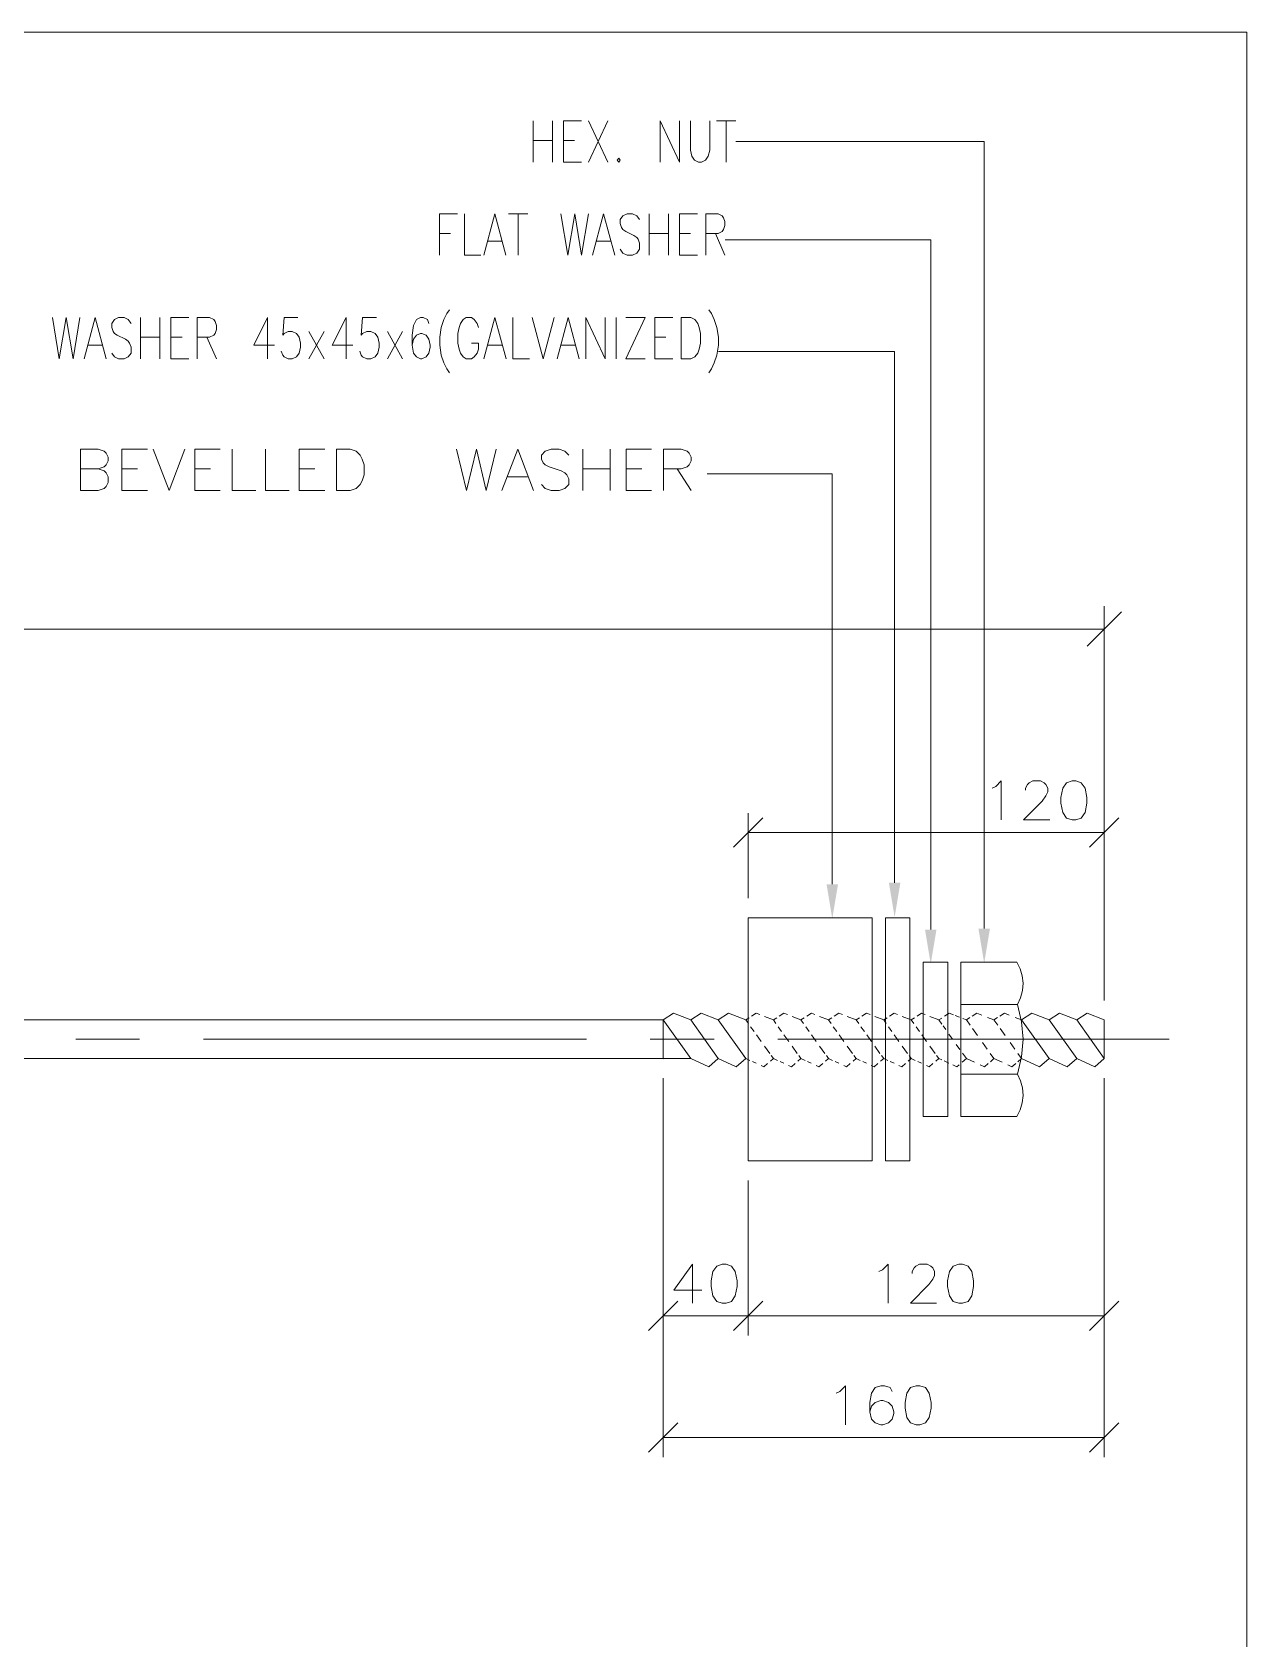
# Model space of a CAD drawing. Header units: millimetres. Extents: x 2 to 579, y 1 to 405.
# Drawn here: x 261.9 to 309.4, y 147.2 to 210.2 of the extents above; entities that cross this region are included whole.
import ezdxf

# ---------------------------------------------------------------- set-up
doc = ezdxf.new("R2010")
doc.units = ezdxf.units.MM
doc.linetypes.add('XKITLINE00', pattern=[0])
doc.layers.add('GraphicObject', color=6, linetype='Continuous', lineweight=0)
doc.layers.add('LinkedObject', color=7, linetype='Continuous', lineweight=0)

# ---------------------------------------------------------------- blocks, each defined once
blk = doc.blocks.new('*A3')
at = {"layer": 'GraphicObject', "color": 3, "linetype": 'XKITLINE00', "lineweight": 0}
for p, q in [((309.445, 210.156), (174.886, 210.156)), ((309.445, 71.203), (309.445, 210.156))]:
    blk.add_line(p, q, dxfattribs=at)
blk = doc.blocks.new('*A4')
at = {"layer": 'LinkedObject'}
for points in [[(293.433, 176.769), (293.208, 175.419), (292.983, 176.769)], [(295.875, 176.83), (295.65, 175.48), (295.425, 176.83)], [(299.383, 175.03), (299.158, 173.68), (298.933, 175.03)], [(297.289, 174.99), (297.064, 173.64), (296.839, 174.99)]]:
    blk.add_hatch(color=1, dxfattribs=at).paths.add_polyline_path(points, flags=17)
at = {"layer": 'LinkedObject', "color": 2, "linetype": 'XKITLINE00', "lineweight": 0}
for p, q in [((281.495, 206.682), (281.495, 205.062)), ((282.251, 206.682), (282.251, 205.062)), ((282.683, 205.062), (282.683, 206.682)), ((282.683, 206.682), (283.385, 206.682)), ((284.411, 206.682), (283.655, 205.062)), ((283.655, 206.682), (284.411, 205.062)), ((286.463, 205.062), (286.463, 206.682)), ((286.463, 206.682), (287.219, 205.062)), ((287.219, 205.062), (287.219, 206.682)), ((287.651, 206.682), (287.651, 205.525)), ((288.407, 205.525), (288.407, 206.682)), ((288.677, 206.682), (289.433, 206.682)), ((289.055, 206.682), (289.055, 205.062)), ((281.495, 205.91), (282.251, 205.91)), ((282.683, 205.91), (283.115, 205.91)), ((287.651, 205.525), (287.705, 205.293)), ((287.705, 205.293), (287.813, 205.139)), ((288.245, 205.139), (288.353, 205.293)), ((288.353, 205.293), (288.407, 205.525)), ((283.385, 205.062), (282.683, 205.062)), ((284.843, 205.216), (284.789, 205.139)), ((284.789, 205.139), (284.843, 205.062)), ((284.897, 205.139), (284.843, 205.216)), ((284.843, 205.062), (284.897, 205.139)), ((287.813, 205.139), (287.975, 205.062)), ((287.975, 205.062), (288.083, 205.062)), ((288.083, 205.062), (288.245, 205.139)), ((277.828, 201.42), (277.828, 203.04)), ((277.828, 203.04), (278.53, 203.04)), ((278.8, 203.04), (278.8, 201.42)), ((279.556, 201.42), (279.988, 203.04)), ((279.988, 203.04), (280.42, 201.42)), ((280.528, 203.04), (281.284, 203.04)), ((280.906, 203.04), (280.906, 201.42)), ((282.58, 203.04), (282.85, 201.42)), ((282.85, 201.42), (283.12, 203.04)), ((283.12, 203.04), (283.39, 201.42)), ((283.39, 201.42), (283.66, 203.04)), ((283.822, 201.42), (284.254, 203.04)), ((284.254, 203.04), (284.686, 201.42)), ((284.902, 202.809), (285.01, 202.963)), ((284.902, 202.655), (284.902, 202.809)), ((285.01, 202.963), (285.172, 203.04)), ((285.172, 203.04), (285.388, 203.04)), ((285.388, 203.04), (285.55, 202.963)), ((285.55, 202.963), (285.658, 202.809)), ((286.036, 203.04), (286.036, 201.42)), ((286.792, 203.04), (286.792, 201.42)), ((287.224, 201.42), (287.224, 203.04)), ((287.224, 203.04), (287.926, 203.04)), ((288.25, 201.42), (288.25, 203.04)), ((288.25, 203.04), (288.736, 203.04)), ((288.736, 203.04), (288.898, 202.963)), ((288.898, 202.963), (288.952, 202.886)), ((288.952, 202.886), (289.006, 202.732)), ((289.006, 202.732), (289.006, 202.578)), ((277.828, 202.269), (278.26, 202.269)), ((284.956, 202.5), (284.902, 202.655)), ((285.01, 202.423), (284.956, 202.5)), ((285.118, 202.346), (285.01, 202.423)), ((285.442, 202.192), (285.118, 202.346)), ((285.55, 202.115), (285.442, 202.192)), ((285.604, 202.038), (285.55, 202.115)), ((286.036, 202.269), (286.792, 202.269)), ((287.224, 202.269), (287.656, 202.269)), ((288.736, 202.269), (288.25, 202.269)), ((288.628, 202.269), (289.006, 201.42)), ((288.898, 202.346), (288.736, 202.269)), ((288.952, 202.423), (288.898, 202.346)), ((289.006, 202.578), (288.952, 202.423)), ((279.718, 201.96), (280.258, 201.96)), ((283.984, 201.96), (284.524, 201.96)), ((284.902, 201.652), (285.01, 201.498)), ((285.01, 201.498), (285.172, 201.42)), ((285.388, 201.42), (285.55, 201.498)), ((285.55, 201.498), (285.658, 201.652)), ((285.658, 201.883), (285.604, 202.038)), ((285.658, 201.652), (285.658, 201.883)), ((278.8, 201.42), (279.448, 201.42)), ((285.172, 201.42), (285.388, 201.42)), ((287.926, 201.42), (287.224, 201.42)), ((262.664, 198.971), (262.934, 197.351)), ((262.934, 197.351), (263.204, 198.971)), ((263.204, 198.971), (263.474, 197.351)), ((263.474, 197.351), (263.744, 198.971)), ((263.906, 197.351), (264.338, 198.971)), ((264.338, 198.971), (264.77, 197.351)), ((265.094, 198.893), (265.256, 198.971)), ((265.256, 198.971), (265.472, 198.971)), ((265.472, 198.971), (265.634, 198.893)), ((266.12, 198.971), (266.12, 197.351)), ((266.876, 198.971), (266.876, 197.351)), ((267.308, 197.351), (267.308, 198.971)), ((267.308, 198.971), (268.01, 198.971)), ((268.334, 197.351), (268.334, 198.971)), ((268.334, 198.971), (268.82, 198.971)), ((268.82, 198.971), (268.982, 198.893)), ((271.088, 198.971), (270.548, 197.891)), ((271.088, 197.351), (271.088, 198.971)), ((271.682, 198.276), (271.736, 198.971)), ((271.736, 198.971), (272.276, 198.971)), ((274.166, 198.971), (273.626, 197.891)), ((274.166, 197.351), (274.166, 198.971)), ((274.76, 198.276), (274.814, 198.971)), ((274.814, 198.971), (275.354, 198.971)), ((277.082, 198.971), (276.92, 198.893)), ((277.19, 198.971), (277.082, 198.971)), ((277.352, 198.893), (277.19, 198.971)), ((278, 198.893), (278.108, 199.125)), ((278.108, 199.125), (278.216, 199.279)), ((278.864, 198.971), (278.756, 198.893)), ((279.08, 198.971), (278.864, 198.971)), ((279.188, 198.893), (279.08, 198.971)), ((279.566, 197.351), (279.998, 198.971)), ((279.998, 198.971), (280.43, 197.351)), ((280.7, 198.971), (280.7, 197.351)), ((281.456, 198.971), (281.888, 197.351)), ((281.888, 197.351), (282.32, 198.971)), ((282.428, 197.351), (282.86, 198.971)), ((282.86, 198.971), (283.292, 197.351)), ((283.562, 197.351), (283.562, 198.971)), ((283.562, 198.971), (284.318, 197.351)), ((284.318, 197.351), (284.318, 198.971)), ((284.75, 198.971), (284.75, 197.351)), ((285.128, 198.971), (285.884, 198.971)), ((285.884, 198.971), (285.128, 197.351)), ((286.262, 197.351), (286.262, 198.971)), ((286.262, 198.971), (286.964, 198.971)), ((287.288, 197.351), (287.288, 198.971)), ((287.288, 198.971), (287.666, 198.971)), ((287.666, 198.971), (287.828, 198.893)), ((288.476, 199.125), (288.368, 199.279)), ((288.584, 198.893), (288.476, 199.125)), ((264.986, 198.739), (265.094, 198.893)), ((264.986, 198.585), (264.986, 198.739)), ((265.04, 198.431), (264.986, 198.585)), ((265.094, 198.353), (265.04, 198.431)), ((265.202, 198.276), (265.094, 198.353)), ((265.634, 198.893), (265.742, 198.739)), ((268.982, 198.893), (269.036, 198.816)), ((269.036, 198.353), (268.982, 198.276)), ((269.036, 198.816), (269.09, 198.662)), ((269.09, 198.508), (269.036, 198.353)), ((269.09, 198.662), (269.09, 198.508)), ((271.736, 198.353), (271.682, 198.276)), ((271.898, 198.431), (271.736, 198.353)), ((272.06, 198.431), (271.898, 198.431)), ((272.222, 198.353), (272.06, 198.431)), ((272.33, 198.199), (272.222, 198.353)), ((273.302, 198.431), (272.708, 197.351)), ((272.708, 198.431), (273.302, 197.351)), ((274.814, 198.353), (274.76, 198.276)), ((274.976, 198.431), (274.814, 198.353)), ((275.138, 198.431), (274.976, 198.431)), ((275.3, 198.353), (275.138, 198.431)), ((275.408, 198.199), (275.3, 198.353)), ((276.38, 198.431), (275.786, 197.351)), ((275.786, 198.431), (276.38, 197.351)), ((276.812, 198.662), (276.758, 198.276)), ((276.92, 198.893), (276.812, 198.662)), ((277.082, 198.353), (276.92, 198.276)), ((277.136, 198.353), (277.082, 198.353)), ((277.298, 198.276), (277.136, 198.353)), ((277.406, 198.739), (277.352, 198.893)), ((277.838, 198.199), (277.892, 198.585)), ((277.892, 198.585), (278, 198.893)), ((278.594, 198.585), (278.54, 198.353)), ((278.54, 198.353), (278.54, 197.968)), ((278.648, 198.739), (278.594, 198.585)), ((278.756, 198.893), (278.648, 198.739)), ((279.296, 198.739), (279.188, 198.893)), ((279.35, 198.585), (279.296, 198.739)), ((287.828, 198.893), (287.936, 198.739)), ((287.936, 198.739), (287.99, 198.585)), ((287.99, 198.585), (288.044, 198.353)), ((288.044, 198.353), (288.044, 197.968)), ((288.692, 198.585), (288.584, 198.893)), ((288.746, 198.199), (288.692, 198.585)), ((264.068, 197.891), (264.608, 197.891)), ((265.526, 198.122), (265.202, 198.276)), ((265.634, 198.045), (265.526, 198.122)), ((265.688, 197.968), (265.634, 198.045)), ((265.742, 197.813), (265.688, 197.968)), ((265.742, 197.582), (265.742, 197.813)), ((266.12, 198.199), (266.876, 198.199)), ((267.308, 198.199), (267.74, 198.199)), ((268.82, 198.199), (268.334, 198.199)), ((268.712, 198.199), (269.09, 197.351)), ((268.982, 198.276), (268.82, 198.199)), ((270.548, 197.891), (271.358, 197.891)), ((272.384, 197.968), (272.33, 198.199)), ((272.33, 197.582), (272.384, 197.813)), ((272.384, 197.813), (272.384, 197.968)), ((273.626, 197.891), (274.436, 197.891)), ((275.462, 197.968), (275.408, 198.199)), ((275.408, 197.582), (275.462, 197.813)), ((275.462, 197.813), (275.462, 197.968)), ((276.758, 198.276), (276.758, 197.891)), ((276.812, 198.122), (276.758, 197.891)), ((276.758, 197.891), (276.812, 197.582)), ((276.92, 198.276), (276.812, 198.122)), ((277.406, 198.122), (277.298, 198.276)), ((277.46, 197.891), (277.406, 198.122)), ((277.406, 197.582), (277.46, 197.813)), ((277.46, 197.813), (277.46, 197.891)), ((277.838, 197.891), (277.838, 198.199)), ((277.892, 197.505), (277.838, 197.891)), ((278.54, 197.968), (278.594, 197.736)), ((278.594, 197.736), (278.648, 197.582)), ((279.35, 197.968), (279.08, 197.968)), ((279.296, 197.582), (279.35, 197.736)), ((279.35, 197.736), (279.35, 197.968)), ((279.728, 197.891), (280.268, 197.891)), ((282.59, 197.891), (283.13, 197.891)), ((286.262, 198.199), (286.694, 198.199)), ((287.99, 197.736), (287.936, 197.582)), ((288.044, 197.968), (287.99, 197.736)), ((288.692, 197.505), (288.746, 197.891)), ((288.746, 197.891), (288.746, 198.199)), ((264.986, 197.582), (265.094, 197.428)), ((265.094, 197.428), (265.256, 197.351)), ((265.256, 197.351), (265.472, 197.351)), ((265.472, 197.351), (265.634, 197.428)), ((265.634, 197.428), (265.742, 197.582)), ((268.01, 197.351), (267.308, 197.351)), ((271.628, 197.659), (271.682, 197.505)), ((271.682, 197.505), (271.736, 197.428)), ((271.736, 197.428), (271.898, 197.351)), ((271.898, 197.351), (272.06, 197.351)), ((272.06, 197.351), (272.222, 197.428)), ((272.222, 197.428), (272.33, 197.582)), ((274.706, 197.659), (274.76, 197.505)), ((274.76, 197.505), (274.814, 197.428)), ((274.814, 197.428), (274.976, 197.351)), ((274.976, 197.351), (275.138, 197.351)), ((275.138, 197.351), (275.3, 197.428)), ((275.3, 197.428), (275.408, 197.582)), ((276.812, 197.582), (276.92, 197.428)), ((276.92, 197.428), (277.082, 197.351)), ((277.082, 197.351), (277.136, 197.351)), ((277.136, 197.351), (277.298, 197.428)), ((277.298, 197.428), (277.406, 197.582)), ((278, 197.196), (277.892, 197.505)), ((278.108, 196.965), (278, 197.196)), ((278.648, 197.582), (278.756, 197.428)), ((278.756, 197.428), (278.864, 197.351)), ((278.864, 197.351), (279.08, 197.351)), ((279.08, 197.351), (279.188, 197.428)), ((279.188, 197.428), (279.296, 197.582)), ((280.7, 197.351), (281.348, 197.351)), ((285.128, 197.351), (285.884, 197.351)), ((286.964, 197.351), (286.262, 197.351)), ((287.666, 197.351), (287.288, 197.351)), ((287.828, 197.428), (287.666, 197.351)), ((287.936, 197.582), (287.828, 197.428)), ((288.476, 196.965), (288.584, 197.196)), ((288.584, 197.196), (288.692, 197.505)), ((278.216, 196.811), (278.108, 196.965)), ((288.368, 196.811), (288.476, 196.965)), ((263.762, 192.195), (263.762, 193.815)), ((263.762, 193.815), (264.456, 193.815)), ((264.456, 193.815), (264.688, 193.738)), ((264.688, 193.738), (264.765, 193.661)), ((264.765, 193.661), (264.842, 193.507)), ((264.842, 193.353), (264.765, 193.198)), ((264.842, 193.507), (264.842, 193.353)), ((265.382, 192.195), (265.382, 193.815)), ((265.382, 193.815), (266.385, 193.815)), ((266.616, 193.815), (267.233, 192.195)), ((267.233, 192.195), (267.851, 193.815)), ((268.236, 192.195), (268.236, 193.815)), ((268.236, 193.815), (269.239, 193.815)), ((269.702, 193.815), (269.702, 192.195)), ((271.013, 193.815), (271.013, 192.195)), ((272.325, 192.195), (272.325, 193.815)), ((272.325, 193.815), (273.328, 193.815)), ((273.791, 192.195), (273.791, 193.815)), ((273.791, 193.815), (274.331, 193.815)), ((274.331, 193.815), (274.562, 193.738)), ((274.562, 193.738), (274.716, 193.584)), ((274.716, 193.584), (274.793, 193.43)), ((274.793, 193.43), (274.871, 193.198)), ((278.496, 193.815), (278.882, 192.195)), ((278.882, 192.195), (279.268, 193.815)), ((279.268, 193.815), (279.653, 192.195)), ((279.653, 192.195), (280.039, 193.815)), ((280.271, 192.195), (280.888, 193.815)), ((280.888, 193.815), (281.505, 192.195)), ((281.813, 193.584), (281.968, 193.738)), ((281.813, 193.43), (281.813, 193.584)), ((281.891, 193.275), (281.813, 193.43)), ((281.968, 193.198), (281.891, 193.275)), ((281.968, 193.738), (282.199, 193.815)), ((282.199, 193.815), (282.508, 193.815)), ((282.508, 193.815), (282.739, 193.738)), ((282.739, 193.738), (282.893, 193.584)), ((283.433, 193.815), (283.433, 192.195)), ((284.513, 193.815), (284.513, 192.195)), ((285.131, 192.195), (285.131, 193.815)), ((285.131, 193.815), (286.133, 193.815)), ((286.596, 192.195), (286.596, 193.815)), ((286.596, 193.815), (287.291, 193.815)), ((287.291, 193.815), (287.522, 193.738)), ((287.522, 193.738), (287.599, 193.661)), ((287.599, 193.661), (287.676, 193.507)), ((287.676, 193.353), (287.599, 193.198)), ((287.676, 193.507), (287.676, 193.353)), ((264.456, 193.044), (263.762, 193.044)), ((263.762, 193.044), (264.456, 193.044)), ((264.688, 193.121), (264.456, 193.044)), ((264.456, 193.044), (264.688, 192.967)), ((264.765, 193.198), (264.688, 193.121)), ((264.688, 192.967), (264.765, 192.89)), ((264.765, 192.89), (264.842, 192.735)), ((264.842, 192.735), (264.842, 192.504)), ((265.382, 193.044), (265.999, 193.044)), ((268.236, 193.044), (268.853, 193.044)), ((272.325, 193.044), (272.942, 193.044)), ((274.871, 192.813), (274.793, 192.581)), ((274.871, 193.198), (274.871, 192.813)), ((280.502, 192.735), (281.273, 192.735)), ((282.122, 193.121), (281.968, 193.198)), ((282.585, 192.967), (282.122, 193.121)), ((282.739, 192.89), (282.585, 192.967)), ((282.816, 192.813), (282.739, 192.89)), ((282.893, 192.658), (282.816, 192.813)), ((282.893, 192.427), (282.893, 192.658)), ((283.433, 193.044), (284.513, 193.044)), ((285.131, 193.044), (285.748, 193.044)), ((287.291, 193.044), (286.596, 193.044)), ((287.136, 193.044), (287.676, 192.195)), ((287.522, 193.121), (287.291, 193.044)), ((287.599, 193.198), (287.522, 193.121)), ((264.456, 192.195), (263.762, 192.195)), ((264.688, 192.273), (264.456, 192.195)), ((264.765, 192.35), (264.688, 192.273)), ((264.842, 192.504), (264.765, 192.35)), ((266.385, 192.195), (265.382, 192.195)), ((269.239, 192.195), (268.236, 192.195)), ((269.702, 192.195), (270.628, 192.195)), ((271.013, 192.195), (271.939, 192.195)), ((273.328, 192.195), (272.325, 192.195)), ((274.331, 192.195), (273.791, 192.195)), ((274.562, 192.273), (274.331, 192.195)), ((274.716, 192.427), (274.562, 192.273)), ((274.793, 192.581), (274.716, 192.427)), ((281.813, 192.427), (281.968, 192.273)), ((281.968, 192.273), (282.199, 192.195)), ((282.199, 192.195), (282.508, 192.195)), ((282.508, 192.195), (282.739, 192.273)), ((282.739, 192.273), (282.893, 192.427)), ((286.133, 192.195), (285.131, 192.195))]:
    blk.add_line(p, q, dxfattribs=at)
at = {"layer": 'LinkedObject', "color": 1, "linetype": 'XKITLINE00', "lineweight": 0}
for p, q in [((299.158, 205.872), (289.437, 205.872)), ((299.158, 175.03), (299.158, 205.872)), ((297.064, 202.023), (289.01, 202.023)), ((297.064, 174.99), (297.064, 202.023)), ((295.65, 197.64), (288.75, 197.64)), ((295.65, 176.83), (295.65, 197.64)), ((293.208, 192.852), (288.302, 192.852)), ((293.208, 176.769), (293.208, 192.852)), ((303.862, 172.35), (303.862, 187.667)), ((303.187, 186.092), (304.537, 187.442)), ((303.862, 186.767), (181.387, 186.767)), ((289.908, 176.223), (289.908, 179.558)), ((303.862, 172.215), (303.862, 179.558)), ((290.482, 179.366), (289.334, 178.219)), ((289.908, 178.793), (303.862, 178.793)), ((303.288, 178.219), (304.435, 179.366)), ((286.582, 169.171), (286.582, 154.326)), ((286.582, 169.128), (286.582, 159.089)), ((303.862, 169.171), (303.862, 154.326)), ((303.862, 168.091), (303.862, 159.089)), ((289.908, 165.164), (289.908, 159.089)), ((289.908, 164.032), (289.908, 159.089)), ((287.155, 160.428), (286.008, 159.28)), ((289.334, 159.28), (290.482, 160.428)), ((290.482, 160.428), (289.334, 159.28)), ((303.288, 159.28), (304.435, 160.428)), ((286.582, 159.854), (289.908, 159.854)), ((289.908, 159.854), (303.862, 159.854)), ((287.155, 155.665), (286.008, 154.517)), ((303.288, 154.517), (304.435, 155.665)), ((303.862, 155.091), (286.582, 155.091))]:
    blk.add_line(p, q, dxfattribs=at)
at = {"layer": 'LinkedObject', "color": 7, "linetype": 'XKITLINE00', "lineweight": 0}
for p, q in [((299.611, 180.601), (299.829, 180.82)), ((299.829, 180.82), (299.829, 179.29)), ((300.849, 180.674), (300.922, 180.747)), ((300.922, 180.747), (301.068, 180.82)), ((301.068, 180.82), (301.359, 180.82)), ((301.359, 180.82), (301.505, 180.747)), ((301.505, 180.747), (301.578, 180.674)), ((302.379, 180.747), (302.234, 180.528)), ((302.598, 180.82), (302.379, 180.747)), ((302.744, 180.82), (302.598, 180.82)), ((302.962, 180.747), (302.744, 180.82)), ((303.108, 180.528), (302.962, 180.747)), ((299.465, 180.528), (299.611, 180.601)), ((300.777, 180.528), (300.849, 180.674)), ((300.777, 180.456), (300.777, 180.528)), ((301.578, 180.237), (301.432, 180.018)), ((301.578, 180.674), (301.651, 180.528)), ((301.651, 180.383), (301.578, 180.237)), ((301.651, 180.528), (301.651, 180.383)), ((302.234, 180.528), (302.161, 180.164)), ((302.161, 180.164), (302.161, 179.946)), ((303.181, 180.164), (303.108, 180.528)), ((303.181, 179.946), (303.181, 180.164)), ((301.432, 180.018), (300.704, 179.29)), ((302.161, 179.946), (302.234, 179.581)), ((302.234, 179.581), (302.379, 179.363)), ((302.962, 179.363), (303.108, 179.581)), ((303.108, 179.581), (303.181, 179.946)), ((300.704, 179.29), (301.724, 179.29)), ((302.379, 179.363), (302.598, 179.29)), ((302.598, 179.29), (302.744, 179.29)), ((302.744, 179.29), (302.962, 179.363)), ((303.862, 178.793), (303.862, 178.793)), ((289.908, 175.458), (289.908, 175.458)), ((198.667, 171.45), (286.582, 171.45)), ((286.988, 171.72), (286.582, 171.45)), ((286.988, 171.72), (286.582, 171.45)), ((287.662, 169.936), (286.582, 171.45)), ((286.582, 171.45), (286.582, 169.936)), ((287.662, 169.936), (286.582, 171.45)), ((287.662, 171.45), (286.988, 171.72)), ((287.662, 171.45), (286.988, 171.72)), ((288.068, 171.72), (287.662, 171.45)), ((288.068, 171.72), (287.662, 171.45)), ((288.742, 169.936), (287.662, 171.45)), ((288.742, 169.936), (287.662, 171.45)), ((288.742, 171.45), (288.068, 171.72)), ((288.742, 171.45), (288.068, 171.72)), ((289.148, 171.72), (288.742, 171.45)), ((289.822, 169.936), (288.742, 171.45)), ((289.822, 171.45), (289.148, 171.72)), ((289.952, 171.537), (289.822, 171.45)), ((289.922, 171.31), (289.822, 171.45)), ((290.228, 171.72), (290.048, 171.6)), ((290.369, 171.663), (290.228, 171.72)), ((290.902, 171.45), (290.551, 171.59)), ((291.032, 171.537), (290.902, 171.45)), ((291.002, 171.31), (290.902, 171.45)), ((291.308, 171.72), (291.128, 171.6)), ((291.449, 171.663), (291.308, 171.72)), ((291.982, 171.45), (291.631, 171.59)), ((292.112, 171.537), (291.982, 171.45)), ((292.082, 171.31), (291.982, 171.45)), ((292.388, 171.72), (292.208, 171.6)), ((292.529, 171.663), (292.388, 171.72)), ((293.062, 171.45), (292.711, 171.59)), ((293.192, 171.537), (293.062, 171.45)), ((293.162, 171.31), (293.062, 171.45)), ((293.468, 171.72), (293.288, 171.6)), ((293.609, 171.663), (293.468, 171.72)), ((294.142, 171.45), (293.791, 171.59)), ((294.272, 171.537), (294.142, 171.45)), ((294.242, 171.31), (294.142, 171.45)), ((294.548, 171.72), (294.368, 171.6)), ((294.689, 171.663), (294.548, 171.72)), ((295.222, 171.45), (294.871, 171.59)), ((295.352, 171.537), (295.222, 171.45)), ((295.322, 171.31), (295.222, 171.45)), ((295.628, 171.72), (295.448, 171.6)), ((295.769, 171.663), (295.628, 171.72)), ((296.302, 171.45), (295.951, 171.59)), ((296.432, 171.537), (296.302, 171.45)), ((296.402, 171.31), (296.302, 171.45)), ((296.708, 171.72), (296.528, 171.6)), ((296.849, 171.663), (296.708, 171.72)), ((297.382, 171.45), (297.031, 171.59)), ((297.496, 171.526), (297.382, 171.45)), ((297.497, 171.289), (297.382, 171.45)), ((297.788, 171.72), (297.605, 171.598)), ((297.951, 171.655), (297.788, 171.72)), ((298.192, 171.558), (298.021, 171.627)), ((298.462, 171.45), (298.315, 171.509)), ((298.6, 171.542), (298.462, 171.45)), ((298.608, 171.245), (298.462, 171.45)), ((298.868, 171.72), (298.685, 171.598)), ((299.061, 171.642), (298.868, 171.72)), ((299.542, 171.45), (299.292, 171.55)), ((299.68, 171.542), (299.542, 171.45)), ((299.688, 171.245), (299.542, 171.45)), ((299.948, 171.72), (299.765, 171.598)), ((300.141, 171.642), (299.948, 171.72)), ((300.622, 171.45), (300.372, 171.55)), ((301.028, 171.72), (300.622, 171.45)), ((301.702, 169.936), (300.622, 171.45)), ((301.702, 171.45), (301.028, 171.72)), ((302.108, 171.72), (301.702, 171.45)), ((302.782, 169.936), (301.702, 171.45)), ((302.782, 171.45), (302.108, 171.72)), ((303.188, 171.72), (302.782, 171.45)), ((303.862, 169.936), (302.782, 171.45)), ((303.862, 171.45), (303.188, 171.72)), ((303.862, 171.45), (303.862, 171.45)), ((303.862, 171.45), (303.862, 171.45)), ((303.862, 171.45), (303.862, 169.936)), ((290.145, 170.998), (290.009, 171.188)), ((290.421, 170.61), (290.235, 170.87)), ((291.225, 170.998), (291.089, 171.188)), ((291.501, 170.61), (291.315, 170.87)), ((292.305, 170.998), (292.169, 171.188)), ((292.581, 170.61), (292.395, 170.87)), ((293.385, 170.998), (293.249, 171.188)), ((293.661, 170.61), (293.475, 170.87)), ((294.465, 170.998), (294.329, 171.188)), ((294.741, 170.61), (294.555, 170.87)), ((295.545, 170.998), (295.409, 171.188)), ((295.821, 170.61), (295.635, 170.87)), ((296.625, 170.998), (296.489, 171.188)), ((296.901, 170.61), (296.715, 170.87)), ((297.651, 171.073), (297.546, 171.22)), ((297.922, 170.693), (297.775, 170.899)), ((298.899, 170.838), (298.698, 171.119)), ((299.979, 170.838), (299.778, 171.119)), ((289.822, 169.936), (289.736, 170.056)), ((290.756, 170.141), (290.551, 170.428)), ((290.902, 169.936), (290.816, 170.056)), ((291.836, 170.141), (291.631, 170.428)), ((291.982, 169.936), (291.896, 170.056)), ((292.916, 170.141), (292.711, 170.428)), ((293.062, 169.936), (292.976, 170.056)), ((293.996, 170.141), (293.791, 170.428)), ((294.142, 169.936), (294.056, 170.056)), ((295.076, 170.141), (294.871, 170.428)), ((295.222, 169.936), (295.136, 170.056)), ((296.156, 170.141), (295.951, 170.428)), ((296.302, 169.936), (296.216, 170.056)), ((297.236, 170.141), (297.031, 170.428)), ((297.382, 169.936), (297.296, 170.056)), ((298.204, 170.298), (298.064, 170.494)), ((298.462, 169.936), (298.31, 170.148)), ((299.279, 170.305), (299.092, 170.567)), ((299.542, 169.936), (299.396, 170.14)), ((300.359, 170.305), (300.172, 170.567)), ((300.622, 169.936), (300.476, 170.14)), ((286.582, 169.936), (197.587, 169.936)), ((286.582, 169.936), (286.582, 169.936)), ((286.582, 169.936), (287.662, 169.936)), ((286.582, 169.893), (286.582, 169.893)), ((287.662, 169.936), (288.367, 169.621)), ((287.662, 169.936), (288.367, 169.621)), ((288.367, 169.621), (288.742, 169.936)), ((288.367, 169.621), (288.742, 169.936)), ((288.742, 169.936), (289.447, 169.621)), ((289.447, 169.621), (289.822, 169.936)), ((289.822, 169.936), (289.981, 169.865)), ((290.081, 169.82), (290.227, 169.755)), ((290.417, 169.67), (290.527, 169.621)), ((290.527, 169.621), (290.672, 169.743)), ((290.782, 169.835), (290.902, 169.936)), ((290.902, 169.936), (291.061, 169.865)), ((291.161, 169.82), (291.307, 169.755)), ((291.497, 169.67), (291.607, 169.621)), ((291.607, 169.621), (291.752, 169.743)), ((291.862, 169.835), (291.982, 169.936)), ((291.982, 169.936), (292.141, 169.865)), ((292.241, 169.82), (292.387, 169.755)), ((292.577, 169.67), (292.687, 169.621)), ((292.687, 169.621), (292.832, 169.743)), ((292.942, 169.835), (293.062, 169.936)), ((293.062, 169.936), (293.221, 169.865)), ((293.321, 169.82), (293.467, 169.755)), ((293.657, 169.67), (293.767, 169.621)), ((293.767, 169.621), (293.912, 169.743)), ((294.022, 169.835), (294.142, 169.936)), ((294.142, 169.936), (294.301, 169.865)), ((294.401, 169.82), (294.547, 169.755)), ((294.737, 169.67), (294.847, 169.621)), ((294.847, 169.621), (294.992, 169.743)), ((295.102, 169.835), (295.222, 169.936)), ((295.222, 169.936), (295.381, 169.865)), ((295.481, 169.82), (295.627, 169.755)), ((295.817, 169.67), (295.927, 169.621)), ((295.927, 169.621), (296.072, 169.743)), ((296.182, 169.835), (296.302, 169.936)), ((296.302, 169.936), (296.461, 169.865)), ((296.561, 169.82), (296.707, 169.755)), ((296.897, 169.67), (297.007, 169.621)), ((297.007, 169.621), (297.152, 169.743)), ((297.262, 169.835), (297.382, 169.936)), ((297.382, 169.936), (297.497, 169.885)), ((297.588, 169.844), (297.776, 169.76)), ((297.928, 169.692), (298.087, 169.621)), ((298.087, 169.621), (298.176, 169.695)), ((298.298, 169.799), (298.462, 169.936)), ((298.462, 169.936), (298.782, 169.793)), ((299, 169.696), (299.167, 169.621)), ((299.167, 169.621), (299.314, 169.744)), ((299.399, 169.816), (299.542, 169.936)), ((299.542, 169.936), (299.862, 169.793)), ((300.08, 169.696), (300.247, 169.621)), ((300.247, 169.621), (300.394, 169.744)), ((300.479, 169.816), (300.622, 169.936)), ((300.622, 169.936), (301.327, 169.621)), ((301.327, 169.621), (301.702, 169.936)), ((301.702, 169.936), (302.407, 169.621)), ((302.407, 169.621), (302.782, 169.936)), ((302.782, 169.936), (303.487, 169.621)), ((303.487, 169.621), (303.862, 169.936)), ((303.862, 169.936), (303.862, 169.936)), ((303.862, 168.856), (303.862, 168.856)), ((289.908, 165.929), (289.908, 165.929)), ((289.908, 164.797), (289.908, 164.797)), ((287.735, 161.881), (287.006, 160.861)), ((287.735, 160.351), (287.735, 161.881)), ((288.682, 161.809), (288.536, 161.59)), ((288.901, 161.881), (288.682, 161.809)), ((289.046, 161.881), (288.901, 161.881)), ((289.265, 161.809), (289.046, 161.881)), ((289.411, 161.59), (289.265, 161.809)), ((295.173, 161.663), (295.391, 161.881)), ((295.391, 161.881), (295.391, 160.351)), ((296.411, 161.736), (296.484, 161.809)), ((296.484, 161.809), (296.63, 161.881)), ((296.63, 161.881), (296.921, 161.881)), ((296.921, 161.881), (297.067, 161.809)), ((297.067, 161.809), (297.14, 161.736)), ((297.941, 161.809), (297.796, 161.59)), ((298.16, 161.881), (297.941, 161.809)), ((298.306, 161.881), (298.16, 161.881)), ((298.524, 161.809), (298.306, 161.881)), ((298.67, 161.59), (298.524, 161.809)), ((288.536, 161.59), (288.464, 161.226)), ((288.464, 161.226), (288.464, 161.007)), ((289.484, 161.226), (289.411, 161.59)), ((289.484, 161.007), (289.484, 161.226)), ((295.027, 161.59), (295.173, 161.663)), ((296.339, 161.59), (296.411, 161.736)), ((296.339, 161.517), (296.339, 161.59)), ((297.14, 161.299), (296.994, 161.08)), ((297.14, 161.736), (297.213, 161.59)), ((297.213, 161.444), (297.14, 161.299)), ((297.213, 161.59), (297.213, 161.444)), ((297.796, 161.59), (297.723, 161.226)), ((297.723, 161.226), (297.723, 161.007)), ((298.743, 161.226), (298.67, 161.59)), ((298.743, 161.007), (298.743, 161.226)), ((287.006, 160.861), (288.099, 160.861)), ((288.464, 161.007), (288.536, 160.643)), ((288.536, 160.643), (288.682, 160.424)), ((289.265, 160.424), (289.411, 160.643)), ((289.411, 160.643), (289.484, 161.007)), ((296.994, 161.08), (296.266, 160.351)), ((297.723, 161.007), (297.796, 160.643)), ((297.796, 160.643), (297.941, 160.424)), ((298.524, 160.424), (298.67, 160.643)), ((298.67, 160.643), (298.743, 161.007)), ((288.682, 160.424), (288.901, 160.351)), ((288.901, 160.351), (289.046, 160.351)), ((289.046, 160.351), (289.265, 160.424)), ((296.266, 160.351), (297.286, 160.351)), ((297.941, 160.424), (298.16, 160.351)), ((298.16, 160.351), (298.306, 160.351)), ((298.306, 160.351), (298.524, 160.424)), ((289.908, 159.854), (289.908, 159.854)), ((303.862, 159.854), (303.862, 159.854)), ((293.364, 156.827), (293.51, 156.9)), ((293.51, 156.9), (293.728, 157.118)), ((293.728, 157.118), (293.728, 155.588)), ((294.748, 156.827), (294.675, 156.462)), ((294.894, 157.045), (294.748, 156.827)), ((295.112, 157.118), (294.894, 157.045)), ((295.258, 157.118), (295.112, 157.118)), ((295.477, 157.045), (295.258, 157.118)), ((295.55, 156.9), (295.477, 157.045)), ((296.132, 156.827), (296.06, 156.462)), ((296.278, 157.045), (296.132, 156.827)), ((296.497, 157.118), (296.278, 157.045)), ((296.642, 157.118), (296.497, 157.118)), ((296.861, 157.045), (296.642, 157.118)), ((297.007, 156.827), (296.861, 157.045)), ((297.08, 156.462), (297.007, 156.827)), ((294.675, 156.462), (294.675, 156.098)), ((294.748, 156.317), (294.675, 156.098)), ((294.894, 156.462), (294.748, 156.317)), ((295.112, 156.535), (294.894, 156.462)), ((295.185, 156.535), (295.112, 156.535)), ((295.404, 156.462), (295.185, 156.535)), ((295.55, 156.317), (295.404, 156.462)), ((295.622, 156.098), (295.55, 156.317)), ((296.06, 156.462), (296.06, 156.244)), ((296.06, 156.244), (296.132, 155.88)), ((297.007, 155.88), (297.08, 156.244)), ((297.08, 156.244), (297.08, 156.462)), ((294.675, 156.098), (294.748, 155.807)), ((294.748, 155.807), (294.894, 155.661)), ((294.894, 155.661), (295.112, 155.588)), ((295.112, 155.588), (295.185, 155.588)), ((295.185, 155.588), (295.404, 155.661)), ((295.404, 155.661), (295.55, 155.807)), ((295.55, 155.807), (295.622, 156.025)), ((295.622, 156.025), (295.622, 156.098)), ((296.132, 155.88), (296.278, 155.661)), ((296.278, 155.661), (296.497, 155.588)), ((296.497, 155.588), (296.642, 155.588)), ((296.642, 155.588), (296.861, 155.661)), ((296.861, 155.661), (297.007, 155.88)), ((286.582, 155.091), (286.582, 155.091))]:
    blk.add_line(p, q, dxfattribs=at)
at = {"layer": 'LinkedObject', "color": 6, "linetype": 'XKITLINE00', "lineweight": 0}
for p, q in [((289.908, 165.929), (289.908, 175.458)), ((294.774, 175.458), (289.908, 175.458)), ((294.774, 165.929), (294.774, 175.458)), ((295.293, 165.929), (295.293, 175.458)), ((296.252, 175.458), (295.293, 175.458)), ((296.252, 165.929), (296.252, 175.458)), ((296.77, 167.669), (296.77, 173.718)), ((297.729, 173.718), (296.77, 173.718)), ((297.729, 167.669), (297.729, 173.718)), ((298.247, 173.718), (298.247, 170.693)), ((298.247, 173.718), (300.44, 173.718)), ((300.57, 173.458), (300.44, 173.718)), ((300.651, 173.179), (300.57, 173.458)), ((300.68, 172.889), (300.651, 173.179)), ((300.582, 172.318), (300.657, 172.599)), ((300.657, 172.599), (300.68, 172.889)), ((300.457, 172.055), (298.247, 172.055)), ((300.457, 172.055), (300.582, 172.318)), ((300.623, 171.383), (300.457, 172.055)), ((300.679, 170.693), (300.623, 171.383)), ((263.576, 170.693), (266.076, 170.693)), ((268.576, 170.693), (283.576, 170.693)), ((286.076, 170.693), (288.576, 170.693)), ((291.076, 170.693), (306.402, 170.693)), ((298.247, 167.669), (298.247, 170.693)), ((300.623, 170.003), (300.679, 170.693)), ((300.457, 169.331), (300.623, 170.003)), ((300.457, 169.331), (298.247, 169.331)), ((300.582, 169.068), (300.457, 169.331)), ((300.657, 168.787), (300.582, 169.068)), ((300.68, 168.497), (300.657, 168.787)), ((300.57, 167.929), (300.651, 168.208)), ((300.651, 168.208), (300.68, 168.497)), ((297.729, 167.669), (296.77, 167.669)), ((298.247, 167.669), (300.44, 167.669)), ((300.44, 167.669), (300.57, 167.929)), ((294.774, 165.929), (289.908, 165.929)), ((296.252, 165.929), (295.293, 165.929))]:
    blk.add_line(p, q, dxfattribs=at)

msp = doc.modelspace()

# ---------------------------------------------------------------- block references
at = {"lineweight": 0}
for name in ['*A3', '*A4']:
    msp.add_blockref(name, (0, 0), dxfattribs=at)

doc.saveas('drawing.dxf')
